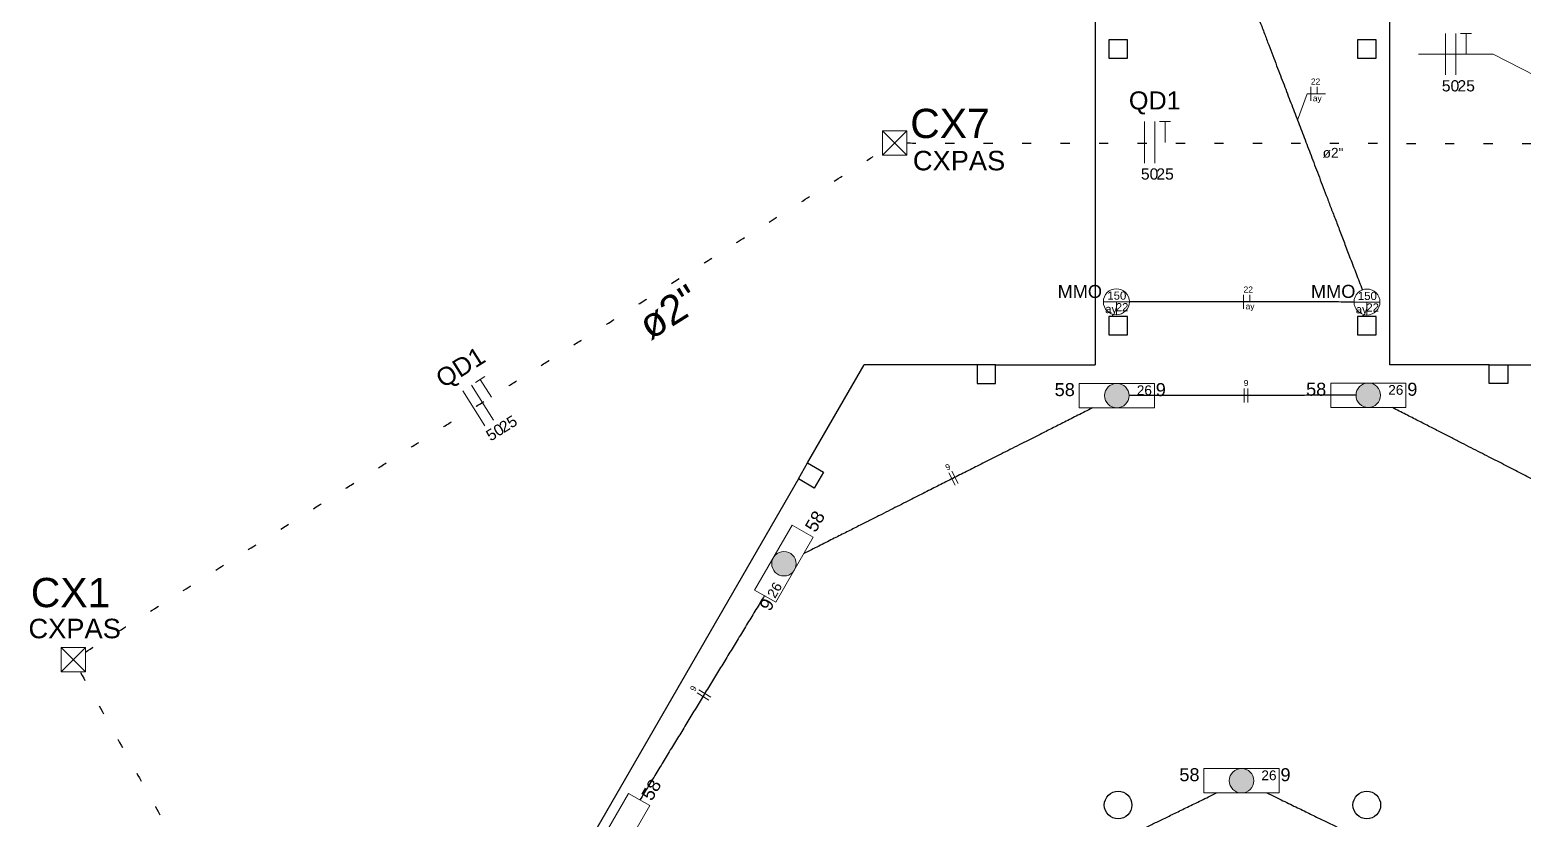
# Model space of a CAD drawing. Extents: x 210 to 779, y 61 to 241.
# Drawn here: x 358.18 to 374.4, y 200.48 to 209.04 of the extents above; entities that cross this region are included whole.
import ezdxf

# ---------------------------------------------------------------- set-up
doc = ezdxf.new("R2010")
doc.units = 0
doc.header["$LTSCALE"] = 2
doc.linetypes.add('DOT2', pattern=[3.175, 0, -3.175])
doc.layers.add('A-PAREDE', color=5, linetype='CONTINUOUS')
doc.layers.add('A-PISOS-NIVEL', color=1, linetype='CONTINUOUS')
for name, color, linetype, lineweight in [('EL-Condutos', 4, 'CONTINUOUS', 30), ('EL-Fios', 9, 'CONTINUOUS', 20), ('EL-Textos condutos', 7, 'CONTINUOUS', 20), ('EL-Textos fios', 7, 'CONTINUOUS', 20), ('EL-Textos pontos', 5, 'CONTINUOUS', 20), ('P-SIMBOL', 5, 'CONTINUOUS', 20)]:
    doc.layers.add(name, color=color, linetype=linetype, lineweight=lineweight)
doc.styles.add('Arial', font='arial.ttf')

msp = doc.modelspace()

# ---------------------------------------------------------------- hatches: boundary and pattern name
at = {"layer": 'P-SIMBOL'}
h = msp.add_hatch(color=256, dxfattribs=at)
h.paths.add_polyline_path([(366.502, 203.248, 1), (366.237, 203.248, 1)])
h.paths.add_polyline_path([(370.117, 205.072, 1), (369.852, 205.072, 1)])
h.paths.add_polyline_path([(372.847, 205.076, 1), (372.582, 205.076, 1)])
h.paths.add_polyline_path([(376.21, 203.222, 1), (376.475, 203.222, 1)])
h = msp.add_hatch(color=256, dxfattribs=at)
h.paths.add_polyline_path([(373.972, 196.896, 1), (373.707, 196.896, 1)])
h.paths.add_polyline_path([(373.718, 199.679, 1), (373.983, 199.679, 1)])
h.paths.add_polyline_path([(371.47, 200.893, 1), (371.205, 200.893, 1)])
h.paths.add_polyline_path([(369.045, 199.71, 1), (368.78, 199.71, 1)])
h.paths.add_polyline_path([(369.035, 196.865, 1), (368.77, 196.865, 1)])
h.paths.add_polyline_path([(371.217, 195.652, 1), (371.482, 195.652, 1)])

# ---------------------------------------------------------------- linework, layer by layer
at = {"layer": 'A-PAREDE', "color": 251}
for points in [[(370.098, 208.935), (369.898, 208.935), (369.898, 208.735), (370.098, 208.735)], [(372.798, 208.935), (372.598, 208.935), (372.598, 208.735), (372.798, 208.735)], [(370.098, 205.931), (369.898, 205.931), (369.898, 205.731), (370.098, 205.731)], [(372.798, 205.931), (372.598, 205.931), (372.598, 205.731), (372.798, 205.731)], [(368.468, 205.205), (368.668, 205.205), (368.668, 205.405), (368.468, 205.405)], [(374.228, 205.205), (374.028, 205.205), (374.028, 205.405), (374.228, 205.405)], [(366.799, 204.242), (366.699, 204.069), (366.526, 204.169), (366.626, 204.342)]]:
    msp.add_lwpolyline(points, close=True, dxfattribs=at)
for centre in [(369.998, 200.629), (369.998, 200.629), (372.698, 200.629), (372.698, 200.629)]:
    msp.add_circle(centre, 0.15, dxfattribs=at)
at = {"layer": 'A-PISOS-NIVEL', "color": 251}
for p, q in [((369.748, 209.26), (369.748, 205.405)), ((372.948, 205.405), (372.948, 209.26)), ((366.626, 204.342), (367.24, 205.405)), ((368.468, 205.405), (367.24, 205.405)), ((368.668, 205.405), (369.748, 205.405)), ((374.028, 205.405), (372.948, 205.405)), ((374.228, 205.405), (375.456, 205.405)), ((366.526, 204.169), (363.846, 199.527))]:
    msp.add_line(p, q, dxfattribs=at)
at = {"layer": 'EL-Condutos', "linetype": 'Continuous'}
for points in [[(371.243, 209.899), (371.309, 209.725), (371.372, 209.562), (371.431, 209.409), (371.486, 209.264), (371.538, 209.128), (371.587, 209), (371.633, 208.878), (371.677, 208.763), (371.719, 208.653), (371.76, 208.547), (371.799, 208.446), (371.836, 208.347), (371.873, 208.25), (371.91, 208.155), (371.946, 208.061), (371.982, 207.967), (372.018, 207.872), (372.055, 207.776), (372.093, 207.677), (372.131, 207.575), (372.172, 207.47), (372.214, 207.359), (372.258, 207.244), (372.304, 207.122), (372.354, 206.994), (372.406, 206.858), (372.461, 206.714), (372.519, 206.56), (372.582, 206.397), (372.648, 206.223)], [(372.56, 206.088), (372.446, 206.088), (372.338, 206.089), (372.237, 206.089), (372.142, 206.089), (372.052, 206.089), (371.967, 206.089), (371.886, 206.089), (371.81, 206.089), (371.736, 206.089), (371.666, 206.089), (371.598, 206.089), (371.531, 206.089), (371.467, 206.089), (371.403, 206.09), (371.34, 206.09), (371.276, 206.09), (371.213, 206.09), (371.148, 206.09), (371.082, 206.09), (371.014, 206.09), (370.943, 206.09), (370.87, 206.09), (370.793, 206.09), (370.712, 206.09), (370.627, 206.09), (370.537, 206.09), (370.442, 206.091), (370.341, 206.091), (370.234, 206.091), (370.12, 206.091)], [(369.719, 204.939), (369.561, 204.859), (369.415, 204.785), (369.279, 204.716), (369.152, 204.652), (369.035, 204.593), (368.925, 204.538), (368.823, 204.486), (368.727, 204.438), (368.636, 204.392), (368.551, 204.349), (368.469, 204.308), (368.391, 204.268), (368.315, 204.23), (368.24, 204.192), (368.166, 204.155), (368.092, 204.118), (368.017, 204.08), (367.94, 204.041), (367.861, 204.001), (367.778, 203.959), (367.692, 203.915), (367.6, 203.869), (367.502, 203.82), (367.398, 203.767), (367.286, 203.711), (367.166, 203.65), (367.037, 203.585), (366.898, 203.515), (366.748, 203.439), (366.587, 203.358)], [(372.581, 205.076), (372.471, 205.076), (372.368, 205.076), (372.269, 205.076), (372.175, 205.076), (372.086, 205.076), (372.001, 205.075), (371.919, 205.075), (371.841, 205.075), (371.765, 205.075), (371.692, 205.075), (371.621, 205.075), (371.552, 205.075), (371.484, 205.075), (371.416, 205.075), (371.349, 205.074), (371.282, 205.074), (371.215, 205.074), (371.146, 205.074), (371.077, 205.074), (371.006, 205.074), (370.933, 205.074), (370.857, 205.074), (370.779, 205.074), (370.697, 205.073), (370.612, 205.073), (370.523, 205.073), (370.429, 205.073), (370.331, 205.073), (370.227, 205.073), (370.117, 205.073)], [(376.123, 203.334), (375.977, 203.409), (375.839, 203.479), (375.709, 203.545), (375.586, 203.608), (375.47, 203.668), (375.36, 203.724), (375.255, 203.778), (375.155, 203.829), (375.059, 203.878), (374.967, 203.925), (374.878, 203.97), (374.791, 204.015), (374.707, 204.058), (374.623, 204.101), (374.54, 204.143), (374.458, 204.185), (374.374, 204.228), (374.29, 204.271), (374.204, 204.315), (374.116, 204.36), (374.025, 204.406), (373.93, 204.455), (373.832, 204.505), (373.728, 204.558), (373.62, 204.614), (373.505, 204.672), (373.384, 204.734), (373.257, 204.799), (373.121, 204.868), (372.977, 204.942)], [(366.158, 202.902), (366.112, 202.826), (366.066, 202.751), (366.021, 202.676), (365.975, 202.602), (365.93, 202.527), (365.885, 202.453), (365.84, 202.379), (365.795, 202.306), (365.75, 202.232), (365.705, 202.159), (365.66, 202.086), (365.616, 202.013), (365.571, 201.94), (365.527, 201.867), (365.482, 201.794), (365.438, 201.721), (365.393, 201.648), (365.349, 201.575), (365.304, 201.502), (365.26, 201.428), (365.215, 201.355), (365.17, 201.282), (365.125, 201.208), (365.08, 201.134), (365.035, 201.06), (364.99, 200.986), (364.944, 200.911), (364.898, 200.836), (364.853, 200.761), (364.806, 200.685)], [(369.127, 199.814), (369.215, 199.857), (369.298, 199.898), (369.377, 199.936), (369.452, 199.973), (369.523, 200.008), (369.591, 200.041), (369.657, 200.073), (369.719, 200.103), (369.779, 200.132), (369.837, 200.161), (369.893, 200.188), (369.948, 200.215), (370.002, 200.241), (370.055, 200.267), (370.108, 200.293), (370.16, 200.319), (370.213, 200.344), (370.267, 200.37), (370.321, 200.397), (370.376, 200.424), (370.433, 200.452), (370.492, 200.48), (370.552, 200.51), (370.616, 200.541), (370.682, 200.573), (370.751, 200.607), (370.824, 200.642), (370.9, 200.679), (370.98, 200.719), (371.065, 200.76)], [(371.613, 200.76), (371.703, 200.717), (371.788, 200.676), (371.868, 200.637), (371.945, 200.6), (372.017, 200.565), (372.086, 200.531), (372.152, 200.499), (372.215, 200.469), (372.276, 200.439), (372.335, 200.411), (372.392, 200.383), (372.448, 200.356), (372.503, 200.33), (372.558, 200.304), (372.612, 200.277), (372.666, 200.251), (372.721, 200.225), (372.776, 200.198), (372.833, 200.17), (372.891, 200.142), (372.951, 200.113), (373.014, 200.083), (373.079, 200.052), (373.147, 200.019), (373.218, 199.984), (373.293, 199.948), (373.372, 199.91), (373.456, 199.869), (373.544, 199.827), (373.637, 199.782)]]:
    msp.add_spline(points, degree=3, dxfattribs=at)
at = {"layer": 'EL-Condutos', "linetype": 'DOT2', "ltscale": 0.05}
for points in [[(367.703, 207.814), (368.034, 207.813), (368.344, 207.813), (368.635, 207.813), (368.908, 207.813), (369.165, 207.813), (369.408, 207.813), (369.637, 207.812), (369.854, 207.812), (370.06, 207.812), (370.258, 207.812), (370.449, 207.812), (370.633, 207.812), (370.813, 207.812), (370.99, 207.812), (371.165, 207.812), (371.34, 207.811), (371.517, 207.811), (371.696, 207.811), (371.88, 207.811), (372.069, 207.811), (372.266, 207.811), (372.471, 207.811), (372.686, 207.811), (372.913, 207.811), (373.153, 207.81), (373.407, 207.81), (373.677, 207.81), (373.965, 207.81), (374.272, 207.81), (374.599, 207.81)], [(358.787, 202.289), (359.198, 202.548), (359.584, 202.79), (359.946, 203.018), (360.286, 203.232), (360.605, 203.433), (360.906, 203.622), (361.191, 203.801), (361.461, 203.97), (361.717, 204.132), (361.963, 204.286), (362.199, 204.435), (362.428, 204.579), (362.651, 204.719), (362.87, 204.857), (363.088, 204.993), (363.305, 205.13), (363.523, 205.267), (363.745, 205.407), (363.972, 205.55), (364.207, 205.697), (364.45, 205.85), (364.704, 206.01), (364.97, 206.177), (365.251, 206.354), (365.548, 206.54), (365.863, 206.739), (366.198, 206.949), (366.554, 207.173), (366.934, 207.412), (367.339, 207.667)], [(358.731, 202.069), (359.021, 201.551), (359.293, 201.065), (359.547, 200.611), (359.786, 200.184), (360.01, 199.783), (360.221, 199.406), (360.42, 199.05), (360.609, 198.713), (360.788, 198.392), (360.96, 198.085), (361.125, 197.79), (361.285, 197.503), (361.442, 197.224), (361.595, 196.949), (361.748, 196.677), (361.901, 196.404), (362.055, 196.128), (362.212, 195.847), (362.373, 195.559), (362.54, 195.261), (362.714, 194.951), (362.895, 194.626), (363.087, 194.284), (363.289, 193.923), (363.503, 193.54), (363.731, 193.133), (363.973, 192.699), (364.232, 192.237), (364.508, 191.743), (364.803, 191.216)]]:
    msp.add_spline(points, degree=3, dxfattribs=at)
at = {"layer": 'EL-Fios'}
for p, q in [((373.551, 208.552), (373.551, 209.002)), ((373.664, 208.552), (373.664, 209.002)), ((373.716, 209.002), (373.836, 209.002)), ((373.776, 208.777), (373.776, 209.002)), ((372.089, 208.272), (372.089, 208.422)), ((372.16, 208.347), (372.16, 208.422)), ((370.283, 207.596), (370.283, 208.046)), ((370.396, 207.596), (370.396, 208.046)), ((370.448, 208.046), (370.568, 208.046)), ((370.508, 207.821), (370.508, 208.046)), ((371.358, 206.015), (371.358, 206.165)), ((371.429, 206.09), (371.429, 206.165)), ((363.022, 205.214), (363.124, 205.278)), ((363.122, 204.745), (362.883, 205.126)), ((363.218, 204.805), (362.978, 205.186)), ((363.193, 205.055), (363.073, 205.246)), ((371.368, 204.999), (371.368, 205.149)), ((371.405, 204.999), (371.405, 205.149)), ((368.227, 204.102), (368.16, 204.236)), ((368.261, 204.119), (368.193, 204.253)), ((365.555, 201.769), (365.427, 201.847)), ((365.575, 201.801), (365.447, 201.879))]:
    msp.add_line(p, q, dxfattribs=at)
at = {"layer": 'EL-Textos fios'}
for p, q in [((374.07, 208.777), (373.258, 208.777)), ((374.686, 208.464), (374.07, 208.777)), ((371.946, 208.061), (372.051, 208.347)), ((372.051, 208.347), (372.248, 208.347))]:
    msp.add_line(p, q, dxfattribs=at)
at = {"layer": 'P-SIMBOL'}
for p, q in [((367.44, 207.946), (367.705, 207.946)), ((367.44, 207.946), (367.44, 207.681)), ((367.44, 207.946), (367.705, 207.681)), ((367.705, 207.946), (367.44, 207.681)), ((367.705, 207.946), (367.705, 207.681)), ((367.44, 207.681), (367.705, 207.681)), ((370.121, 206.091), (369.838, 206.091)), ((369.979, 206.091), (369.979, 205.95)), ((372.841, 206.088), (372.559, 206.088)), ((372.7, 206.088), (372.7, 205.947)), ((369.576, 204.94), (369.576, 205.205)), ((370.392, 205.205), (369.576, 205.205)), ((370.392, 204.94), (370.392, 205.205)), ((372.306, 204.944), (372.306, 205.209)), ((373.122, 205.209), (372.306, 205.209)), ((373.122, 204.944), (373.122, 205.209)), ((370.392, 204.94), (369.576, 204.94)), ((373.122, 204.944), (372.306, 204.944)), ((366.051, 202.961), (366.459, 203.668)), ((366.459, 203.668), (366.688, 203.535)), ((366.28, 202.829), (366.688, 203.535)), ((366.051, 202.961), (366.28, 202.829)), ((358.522, 202.338), (358.787, 202.338)), ((358.522, 202.338), (358.522, 202.073)), ((358.522, 202.338), (358.787, 202.073)), ((358.787, 202.338), (358.522, 202.073)), ((358.787, 202.338), (358.787, 202.073)), ((358.522, 202.073), (358.787, 202.073)), ((370.93, 200.761), (370.93, 201.026)), ((371.746, 201.026), (370.93, 201.026)), ((371.746, 200.761), (371.746, 201.026)), ((364.274, 200.049), (364.682, 200.755)), ((364.682, 200.755), (364.912, 200.623)), ((371.746, 200.761), (370.93, 200.761)), ((364.504, 199.916), (364.912, 200.623))]:
    msp.add_line(p, q, dxfattribs=at)
for centre, radius in [((369.979, 206.091), 0.141), ((372.7, 206.088), 0.141), ((369.984, 205.072), 0.133), ((372.714, 205.076), 0.133), ((366.37, 203.248), 0.133), ((371.338, 200.893), 0.133)]:
    msp.add_circle(centre, radius, dxfattribs=at)

# ---------------------------------------------------------------- texts
at = {"layer": 'EL-Textos condutos', "attachment_point": 8, "line_spacing_factor": 0.798, "style": 'Arial'}
for insert, char_height, width, rotation in [((372.331, 207.652), 0.1059, 0.38124, 359.9656), ((365.209, 205.841), 0.3177, 1.14372, 32.1601)]:
    msp.add_mtext('ø2"', dxfattribs=dict(at, insert=insert, char_height=char_height, width=width, rotation=rotation))
at = {"layer": 'EL-Textos fios', "attachment_point": 8, "line_spacing_factor": 0.798, "style": 'Arial'}
for s, insert, char_height, width in [('22', (372.142, 208.448), 0.0653, 0.15673), ('50', (373.607, 208.372), 0.1218, 0.29228), ('25', (373.777, 208.372), 0.1218, 0.29228), ('QD1', (370.396, 208.124), 0.1959, 0.70529), ('ay', (372.16, 208.247), 0.0653, 0.15673), ('50', (370.34, 207.415), 0.1218, 0.29228), ('25', (370.508, 207.415), 0.1218, 0.29228), ('22', (371.411, 206.191), 0.0653, 0.15673), ('ay', (371.43, 205.989), 0.0653, 0.15673), ('9', (371.387, 205.176), 0.0653, 0.07837)]:
    msp.add_mtext(s, dxfattribs=dict(at, insert=insert, char_height=char_height, width=width))
for s, insert, char_height, width, rotation in [('QD1', (362.937, 205.252), 0.1959, 0.70529, 32.1601), ('50', (363.266, 204.622), 0.1218, 0.29228, 32.1601), ('25', (363.409, 204.712), 0.1218, 0.29228, 32.1601), ('9', (368.165, 204.268), 0.0653, 0.07837, 26.78), ('9', (365.415, 201.877), 0.0653, 0.07837, 58.6193)]:
    msp.add_mtext(s, dxfattribs=dict(at, insert=insert, char_height=char_height, width=width, rotation=rotation))
at = {"layer": 'EL-Textos pontos', "line_spacing_factor": 0.798, "style": 'Arial'}
for s, insert, char_height, width, attachment_point in [('CX7', (367.741, 207.863), 0.3177, 1.14372, 7), ('CXPAS', (368.271, 207.514), 0.2118, 1.2708, 8), ('MMO', (369.582, 206.13), 0.1412, 0.50832, 8), ('MMO', (372.333, 206.131), 0.1412, 0.50832, 8), ('150', (369.984, 206.112), 0.0882, 0.3177, 8), ('22', (370.041, 205.988), 0.0882, 0.2118, 8), ('150', (372.704, 206.109), 0.0882, 0.3177, 8), ('22', (372.762, 205.985), 0.0882, 0.2118, 8), ('ay', (369.923, 205.941), 0.0882, 0.2118, 8), ('ay', (372.643, 205.938), 0.0882, 0.2118, 8), ('58', (369.528, 205.065), 0.1412, 0.33888, 9), ('9', (370.516, 205.065), 0.141, 0.16944, 9), ('58', (372.258, 205.069), 0.1412, 0.33888, 9), ('9', (373.247, 205.069), 0.141, 0.16944, 9), ('CX1', (358.193, 202.772), 0.3177, 1.14372, 7), ('CXPAS', (358.669, 202.436), 0.2118, 1.2708, 8), ('58', (370.882, 200.886), 0.1412, 0.33888, 9), ('9', (371.87, 200.886), 0.141, 0.16944, 9)]:
    msp.add_mtext(s, dxfattribs=dict(at, insert=insert, char_height=char_height, width=width, attachment_point=attachment_point))
at = {"layer": 'EL-Textos pontos', "attachment_point": 7, "rotation": 60.0001, "line_spacing_factor": 0.798, "style": 'Arial'}
for s, insert, char_height, width in [('58', (366.714, 203.577), 0.1412, 0.33888), ('9', (366.219, 202.721), 0.141, 0.16944), ('58', (364.937, 200.664), 0.1412, 0.33888)]:
    msp.add_mtext(s, dxfattribs=dict(at, insert=insert, char_height=char_height, width=width))
at = {"layer": 'P-SIMBOL', "char_height": 0.1059, "width": 0.25416, "attachment_point": 9, "line_spacing_factor": 0.798, "style": 'Arial'}
for insert in [(370.365, 205.076), (373.095, 205.08), (371.718, 200.897)]:
    msp.add_mtext('26', dxfattribs=dict(at, insert=insert))
at = {"layer": 'P-SIMBOL', "insert": (366.274, 202.864), "char_height": 0.1059, "width": 0.25416, "attachment_point": 7, "rotation": 60.0001, "line_spacing_factor": 0.798, "style": 'Arial'}
msp.add_mtext('26', dxfattribs=at)

doc.saveas('drawing.dxf')
